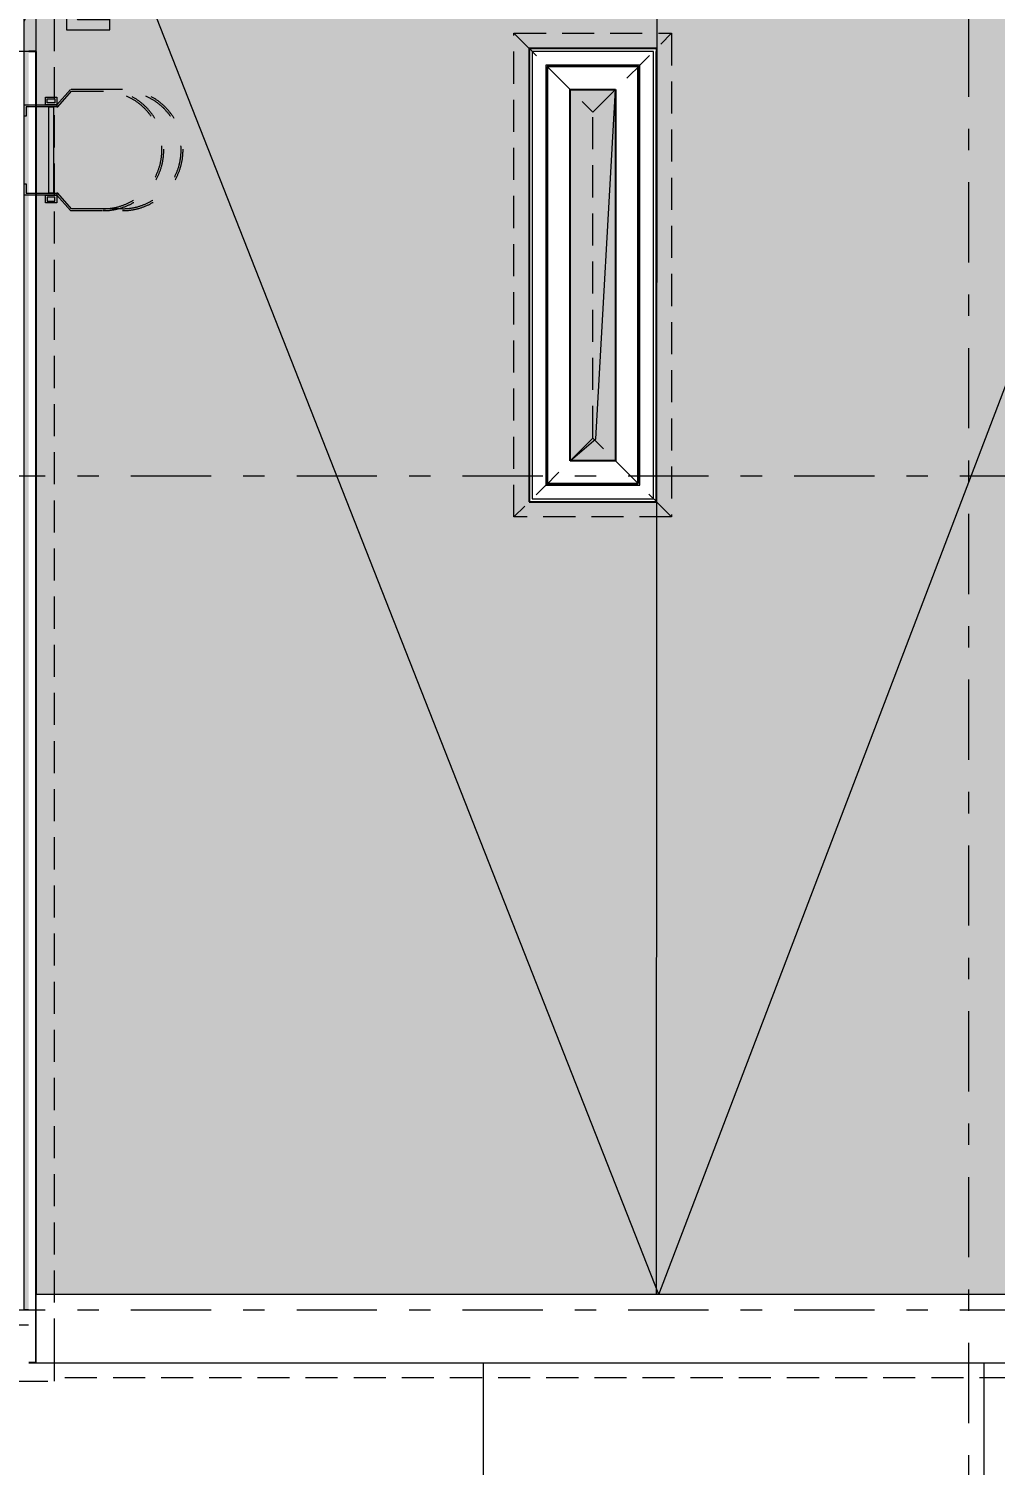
# Model space of a CAD drawing. Header units: millimetres. Extents: x 18162 to 3540582, y 72188 to 247925.
# Drawn here: x 991356 to 997731, y 79343 to 88819 of the extents above; entities that cross this region are included whole.
import ezdxf
from ezdxf.enums import TextEntityAlignment as Align

# ---------------------------------------------------------------- set-up
doc = ezdxf.new("R2010")
doc.units = ezdxf.units.MM
doc.header["$MEASUREMENT"] = 0
doc.set_wipeout_variables(frame=1)
for name, pattern in [('Dashed', [423.333333, 211.666667, -211.666667]), ('Double Dashed', [1093.611073, 529.166651, -211.666656, 141.111112, -211.666656]), ('Hidden Line', [317.5, 211.666667, -105.833333]), ('Wipeout_Contour', [1000, 0, -1000])]:
    doc.linetypes.add(name, pattern=pattern)
for name, color, linetype in [('Archicad Window Markers', 7, 'Continuous'), ('Archicad Windows', 7, 'Continuous'), ('Drawing & Figure', 7, 'Continuous'), ('Interior - Equipment', 7, 'Continuous'), ('Shell - Roof', 7, 'Continuous'), ('Structural - Bearing', 7, 'Continuous'), ('Structural - Grid', 7, 'Continuous')]:
    doc.layers.add(name, color=color, linetype=linetype)
doc.styles.add('GENERATED_STYLE_3', font='', dxfattribs={"width": 0.8})
doc.styles.get('GENERATED_STYLE_3').set_extended_font_data('ISOCPEUR MON')

# ---------------------------------------------------------------- blocks, each defined once
blk = doc.blocks.new('Window Stamp 27')
at = {"layer": 'Archicad Window Markers', "color": 13, "linetype": 'Continuous', "lineweight": 13}
blk.add_line((-456.7, 200), (456.7, 200), dxfattribs=at)
at = {"layer": 'Archicad Window Markers', "color": 13, "linetype": 'Continuous', "lineweight": 13, "flags": 128}
blk.add_lwpolyline([(-456.7, 200), (456.7, 200), (456.7, 483.9), (-456.7, 483.9)], close=True, dxfattribs=at)
at = {"layer": 'Archicad Window Markers', "color": 13, "lineweight": 13, "style": 'GENERATED_STYLE_3'}
blk.add_attdef('AC_WIDO_ID', text='', height=220, dxfattribs=at).set_placement((-324.9, 156.1), align=Align.BOTTOM_LEFT)
blk = doc.blocks.new('Window 27[58]_3', base_point=(953182.2, 1723.2))
at = {"layer": 'Archicad Windows', "color": 7, "linetype": 'Continuous', "lineweight": 13}
for p, q in [((990955.7, 89893.9), (990930.7, 89893.9)), ((990930.7, 89893.9), (990930.7, 89843.9)), ((990930.7, 88693.9), (990930.7, 89843.9)), ((990930.7, 89843.9), (990955.7, 89843.9)), ((990955.7, 89843.9), (990955.7, 89893.9)), ((990955.7, 89868.9), (990955.7, 89893.9)), ((990955.7, 89868.9), (990955.7, 89893.9)), ((991155.7, 89868.9), (990955.7, 89868.9)), ((990955.7, 89868.9), (990955.7, 89843.9)), ((991155.7, 89868.9), (990955.7, 89868.9)), ((991155.7, 89868.9), (990955.7, 89868.9)), ((990955.7, 89843.9), (991155.7, 89843.9)), ((991155.7, 89843.9), (991155.7, 89868.9)), ((991155.7, 89843.9), (991155.7, 89868.9)), ((991205.7, 89868.9), (991155.7, 89868.9)), ((991205.7, 89868.9), (991155.7, 89868.9)), ((991155.7, 89818.9), (991155.7, 89843.9)), ((991205.7, 89843.9), (991155.7, 89843.9)), ((991205.7, 89868.9), (991205.7, 89843.9)), ((991305.7, 89868.9), (991205.7, 89868.9)), ((991205.7, 89843.9), (991205.7, 89793.9)), ((991355.7, 89868.9), (991305.7, 89868.9)), ((991405.7, 89868.9), (991355.7, 89868.9)), ((991405.7, 88668.9), (991405.7, 89868.9)), ((991130.7, 89768.9), (991130.7, 89818.9)), ((991130.7, 89818.9), (991180.7, 89818.9)), ((991130.7, 88768.9), (991130.7, 89768.9)), ((991180.7, 89768.9), (991130.7, 89768.9)), ((991130.7, 88768.9), (991130.7, 89768.9)), ((991180.7, 89818.9), (991155.7, 89818.9)), ((991155.7, 88768.9), (991155.7, 89768.9)), ((991180.7, 89793.9), (991180.7, 89818.9)), ((991180.7, 89818.9), (991180.7, 89768.9)), ((991205.7, 89793.9), (991180.7, 89793.9)), ((991180.7, 89768.9), (991180.7, 88768.9)), ((991205.7, 89793.9), (991205.7, 88743.9)), ((990930.7, 88693.9), (990930.7, 88643.9)), ((990955.7, 88693.9), (990930.7, 88693.9)), ((991155.7, 88693.9), (990955.7, 88693.9)), ((990955.7, 88693.9), (990955.7, 88668.9)), ((990955.7, 88643.9), (990955.7, 88693.9)), ((991130.7, 88718.9), (991130.7, 88768.9)), ((991130.7, 88768.9), (991180.7, 88768.9)), ((991180.7, 88718.9), (991130.7, 88718.9)), ((991155.7, 88693.9), (991155.7, 88718.9)), ((991155.7, 88718.9), (991180.7, 88718.9)), ((991155.7, 88668.9), (991155.7, 88693.9)), ((991155.7, 88668.9), (991155.7, 88693.9)), ((991205.7, 88693.9), (991155.7, 88693.9)), ((991180.7, 88768.9), (991180.7, 88718.9)), ((991180.7, 88718.9), (991180.7, 88743.9)), ((991180.7, 88743.9), (991205.7, 88743.9)), ((991205.7, 88743.9), (991205.7, 88693.9)), ((991205.7, 88693.9), (991205.7, 88668.9)), ((990930.7, 88643.9), (990955.7, 88643.9)), ((990955.7, 88668.9), (991155.7, 88668.9)), ((991155.7, 88668.9), (990955.7, 88668.9)), ((991155.7, 88668.9), (990955.7, 88668.9)), ((990955.7, 88668.9), (990955.7, 88643.9)), ((990955.7, 88668.9), (990955.7, 88643.9)), ((991205.7, 88668.9), (991155.7, 88668.9)), ((991205.7, 88668.9), (991155.7, 88668.9)), ((991305.7, 88668.9), (991205.7, 88668.9)), ((991355.7, 88668.9), (991305.7, 88668.9)), ((991405.7, 88668.9), (991355.7, 88668.9))]:
    blk.add_line(p, q, dxfattribs=at)
at = {"layer": 'Archicad Windows', "color": 7, "linetype": 'Dashed', "lineweight": 13}
blk.add_line((990955.7, 88668.9), (990955.7, 89868.9), dxfattribs=at)
at = {"layer": 'Archicad Window Markers', "color": 13, "lineweight": 13}
ref = blk.add_blockref('Window Stamp 27', (991405.7, 89268.9), dxfattribs=dict(at, zscale=1000, rotation=270))
ref.add_attrib('AC_WIDO_ID', 'Ц-12-1', dxfattribs={"layer": 'Structural - Bearing', "color": 13, "lineweight": 13, "height": 220, "rotation": 270, "style": 'GENERATED_STYLE_3', "width": 0.8}).set_placement((991605.7, 89549.9), align=Align.BOTTOM_LEFT)
blk = doc.blocks.new('Caged Ladder 27[337]_3', base_point=(991325.7, 88018.9))
at = {"layer": 'Interior - Equipment', "color": 7, "linetype": 'Dashed', "lineweight": 5}
for p, q in [((991630.5, 88418.9), (991541.6, 88317.3)), ((991630.5, 88418.9), (991541.6, 88317.3)), ((991973.4, 88418.9), (991630.5, 88418.9)), ((991846.4, 88418.9), (991630.5, 88418.9)), ((991541.6, 88317.3), (991541.6, 88304.6)), ((991541.6, 88317.3), (991541.6, 88304.6)), ((991547.9, 88304.6), (991636.8, 88406.2)), ((991547.9, 88304.6), (991636.8, 88406.2)), ((991636.8, 88406.2), (991973.4, 88406.2)), ((991636.8, 88406.2), (991846.4, 88406.2)), ((991541.6, 88304.6), (991547.9, 88304.6)), ((991541.6, 88304.6), (991547.9, 88304.6)), ((991547.9, 87733.2), (991541.6, 87733.2)), ((991541.6, 87733.2), (991541.6, 87720.5)), ((991547.9, 87733.2), (991541.6, 87733.2)), ((991541.6, 87733.2), (991541.6, 87720.5)), ((991541.6, 87720.5), (991630.5, 87618.9)), ((991541.6, 87720.5), (991630.5, 87618.9)), ((991636.8, 87631.6), (991547.9, 87733.2)), ((991636.8, 87631.6), (991547.9, 87733.2)), ((991630.5, 87618.9), (991973.4, 87618.9)), ((991630.5, 87618.9), (991846.4, 87618.9)), ((991973.4, 87631.6), (991636.8, 87631.6)), ((991846.4, 87631.6), (991636.8, 87631.6))]:
    blk.add_line(p, q, dxfattribs=at)
at = {"layer": 'Interior - Equipment', "color": 7, "linetype": 'Continuous', "lineweight": 5}
for p, q in [((991478.1, 88330), (991478.1, 88355.4)), ((991478.1, 88355.4), (991528.9, 88355.4)), ((991528.9, 88330), (991478.1, 88330)), ((991528.9, 88355.4), (991528.9, 88330)), ((991478.1, 87707.8), (991478.1, 87682.4)), ((991528.9, 87707.8), (991478.1, 87707.8)), ((991478.1, 87682.4), (991528.9, 87682.4)), ((991528.9, 87682.4), (991528.9, 87707.8))]:
    blk.add_line(p, q, dxfattribs=at)
at = {"layer": 'Interior - Equipment', "color": 7, "linetype": 'Continuous', "lineweight": 5, "flags": 128}
for points in [[(991541.6, 88304.6), (991338.4, 88304.6), (991338.4, 88241.1), (991325.7, 88241.1), (991325.7, 88317.3), (991541.6, 88317.3)], [(991465.4, 88317.3), (991465.4, 88368.1), (991541.6, 88368.1), (991541.6, 88317.3)], [(991488.5, 88304.6), (991518.5, 88304.6), (991518.5, 87733.2), (991488.5, 87733.2)], [(991338.4, 87796.7), (991338.4, 87733.2), (991541.6, 87733.2), (991541.6, 87720.5), (991325.7, 87720.5), (991325.7, 87796.7)], [(991465.4, 87720.5), (991541.6, 87720.5), (991541.6, 87669.7), (991465.4, 87669.7)]]:
    blk.add_lwpolyline(points, close=True, dxfattribs=at)
at = {"layer": 'Interior - Equipment', "color": 7, "linetype": 'Dashed', "lineweight": 5}
for centre, radius in [((991846.4, 88018.9), 400), ((991973.4, 88018.9), 400), ((991846.4, 88018.9), 387.3), ((991973.4, 88018.9), 387.3)]:
    blk.add_arc(centre, radius, 270, 90, dxfattribs=at)
blk = doc.blocks.new('Standard grid marker[339]_3', base_point=(971344.5, 80368.9))
at = {"layer": 'Structural - Grid', "color": 13, "linetype": 'Double Dashed', "lineweight": 13}
blk.add_line((972344.5, 80368.9), (1006906.6, 80368.9), dxfattribs=at)
at = {"layer": 'Structural - Grid', "color": 13, "lineweight": 13, "style": 'GENERATED_STYLE_3'}
blk.add_attdef('AC_MarkerText_1', text='', height=250, rotation=180, dxfattribs=at).set_placement((1008206.6, 80243.9), align=Align.TOP_CENTER)
blk = doc.blocks.new('Standard grid marker[340]_3', base_point=(971344.5, 85868.9))
at = {"layer": 'Structural - Grid', "color": 13, "linetype": 'Double Dashed', "lineweight": 13}
blk.add_line((972344.5, 85868.9), (1006906.6, 85868.9), dxfattribs=at)
at = {"layer": 'Structural - Grid', "color": 13, "lineweight": 13, "style": 'GENERATED_STYLE_3'}
blk.add_attdef('AC_MarkerText_1', text='', height=250, rotation=180, dxfattribs=at).set_placement((1008206.6, 85743.9), align=Align.TOP_CENTER)
blk = doc.blocks.new('Standard grid marker[343]_3', base_point=(997555.7, 74247.3))
at = {"layer": 'Structural - Grid', "color": 13, "linetype": 'Double Dashed', "lineweight": 13}
blk.add_line((997555.7, 75247.3), (997555.7, 101908.7), dxfattribs=at)
at = {"layer": 'Structural - Grid', "color": 13, "lineweight": 13, "style": 'GENERATED_STYLE_3'}
blk.add_attdef('AC_MarkerText_1', text='', height=250, rotation=180, dxfattribs=at).set_placement((997555.7, 103083.7), align=Align.TOP_CENTER)

msp = doc.modelspace()

# ---------------------------------------------------------------- hatches: boundary and pattern name
at = {"layer": 'Drawing & Figure', "linetype": 'Continuous', "lineweight": 0}
msp.add_hatch(color=49, dxfattribs=at).paths.add_polyline_path([(1004055.7, 80368.9), (991325.7, 80368.9), (991325.7, 98368.9), (1004055.7, 98368.9)])
at = {"layer": 'Structural - Grid', "linetype": 'Continuous', "lineweight": 13}
msp.add_hatch(color=7, dxfattribs=at).paths.add_polyline_path([(995096.3, 86114.5), (995226, 88418.9), (995226, 85968.9), (994926, 85968.9)])

# ---------------------------------------------------------------- linework, layer by layer
at = {"layer": 'Drawing & Figure', "color": 7, "linetype": 'Continuous', "lineweight": 13, "flags": 128}
msp.add_lwpolyline([(1004055.7, 80368.9), (991325.7, 80368.9), (991325.7, 98368.9), (1004055.7, 98368.9)], close=True, dxfattribs=at)
at = {"layer": 'Shell - Roof', "color": 7, "linetype": 'Hidden Line', "lineweight": 13, "flags": 128}
for points in [[(994556, 88788.9), (995596, 88788.9)], [(994556, 85598.9), (994556, 88788.9)], [(995596, 88788.9), (995596, 85598.9)], [(995076, 86118.9), (995076, 88268.9)], [(995596, 85598.9), (994556, 85598.9)]]:
    msp.add_lwpolyline(points, dxfattribs=at)
at = {"layer": 'Structural - Bearing', "color": 7, "linetype": 'Continuous', "lineweight": 13, "flags": 128}
for points in [[(991155.7, 80268.9), (1004155.7, 80268.9), (1004155.7, 98468.9), (991155.7, 98468.9)], [(994926, 88418.9), (994926, 85968.9), (995233.1, 85968.9), (995233.1, 88418.9)], [(997655.7, 78668.9), (994355.7, 78668.9), (994355.7, 80268.9), (997655.7, 80268.9)]]:
    msp.add_lwpolyline(points, close=True, dxfattribs=at)
at = {"layer": 'Structural - Bearing', "color": 7, "linetype": 'Hidden Line', "lineweight": 13, "flags": 128}
msp.add_lwpolyline([(984285.7, 79898.9), (991525.7, 79898.9)], dxfattribs=at)
at = {"layer": 'Structural - Grid', "color": 7, "linetype": 'Continuous', "lineweight": 13, "flags": 128}
msp.add_lwpolyline([(995096.3, 86114.5), (995226, 88418.9), (995226, 85968.9), (994926, 85968.9)], close=True, dxfattribs=at)

# ---------------------------------------------------------------- wipeouts: each hides what was drawn before it
at = {"color": 254, "linetype": 'Wipeout_Contour', "lineweight": 0, "ltscale": 2983793.885449589}
msp.add_wipeout([(991355.7, 80018.9), (991405.7, 80018.9), (991355.7, 80068.9)], dxfattribs=at).dxf.layer = 'Structural - Bearing'

# ---------------------------------------------------------------- next in the draw order: wipeouts: each hides what was drawn before it
at = {"color": 254, "linetype": 'Wipeout_Contour', "lineweight": 0, "ltscale": 2995823.224249708}
msp.add_wipeout([(994676, 88668.9), (994656, 88688.9), (994656, 88668.9)], dxfattribs=at).dxf.layer = 'Structural - Bearing'
at = {"color": 254, "linetype": 'Wipeout_Contour', "lineweight": 0, "ltscale": 2998292.439313139}
msp.add_wipeout([(995476, 88668.9), (995496, 88668.9), (995496, 88688.9)], dxfattribs=at).dxf.layer = 'Structural - Bearing'
at = {"color": 254, "linetype": 'Wipeout_Contour', "lineweight": 0, "ltscale": 2995064.103658739}
msp.add_wipeout([(994656, 85698.9), (994676, 85698.9), (994676, 85718.9)], dxfattribs=at).dxf.layer = 'Structural - Bearing'
at = {"color": 254, "linetype": 'Wipeout_Contour', "lineweight": 0, "ltscale": 2997516.831210291}
msp.add_wipeout([(995476, 85718.9), (995496, 85698.9), (995496, 85718.9)], dxfattribs=at).dxf.layer = 'Structural - Bearing'
at = {"color": 254, "linetype": 'Wipeout_Contour', "lineweight": 0, "ltscale": 2983846.830886406}
msp.add_wipeout([(991405.7, 80068.9), (991355.7, 80068.9), (991405.7, 80018.9)], dxfattribs=at).dxf.layer = 'Structural - Bearing'

# ---------------------------------------------------------------- next in the draw order: linework, layer by layer
at = {"layer": 'Structural - Bearing', "color": 7, "linetype": 'Continuous', "lineweight": 25, "flags": 128}
msp.add_lwpolyline([(991405.7, 80018.9), (991355.7, 80018.9)], dxfattribs=at)

# ---------------------------------------------------------------- next in the draw order: wipeouts: each hides what was drawn before it
at = {"color": 254, "linetype": 'Wipeout_Contour', "lineweight": 0, "ltscale": 3979893.667111721}
msp.add_wipeout([(991355.7, 80068.9), (991405.7, 80068.9), (991405.7, 88668.9), (991355.7, 88668.9)], dxfattribs=at).dxf.layer = 'Structural - Bearing'
at = {"color": 254, "linetype": 'Wipeout_Contour', "lineweight": 0, "ltscale": 2995934.961072061}
msp.add_wipeout([(994766, 88578.9), (994676, 88668.9), (994676, 88578.9)], dxfattribs=at).dxf.layer = 'Structural - Bearing'
at = {"color": 254, "linetype": 'Wipeout_Contour', "lineweight": 0, "ltscale": 2998145.215032621}
msp.add_wipeout([(995386, 88578.9), (995476, 88578.9), (995476, 88668.9)], dxfattribs=at).dxf.layer = 'Structural - Bearing'
at = {"color": 254, "linetype": 'Wipeout_Contour', "lineweight": 0, "ltscale": 2995274.529821366}
msp.add_wipeout([(994766, 85808.9), (994676, 85718.9), (994766, 85718.9)], dxfattribs=at).dxf.layer = 'Structural - Bearing'
at = {"color": 254, "linetype": 'Wipeout_Contour', "lineweight": 0, "ltscale": 2997404.477236682}
msp.add_wipeout([(995476, 85808.9), (995386, 85808.9), (995476, 85718.9)], dxfattribs=at).dxf.layer = 'Structural - Bearing'

# ---------------------------------------------------------------- next in the draw order: linework, layer by layer
at = {"layer": 'Structural - Bearing', "color": 7, "linetype": 'Continuous', "lineweight": 25}
msp.add_line((991405.7, 88668.9), (991355.7, 88668.9), dxfattribs=at)
at = {"layer": 'Structural - Bearing', "color": 7, "linetype": 'Continuous', "lineweight": 25, "flags": 128}
msp.add_lwpolyline([(991405.7, 80018.9), (991405.7, 88668.9)], dxfattribs=at)

# ---------------------------------------------------------------- next in the draw order: block references
at = {"layer": 'Archicad Windows', "color": 7, "linetype": 'Continuous', "lineweight": 13}
msp.add_blockref('Window 27[58]_3', (953182.2, 1723.2), dxfattribs=at)
at = {"layer": 'Interior - Equipment', "color": 7, "linetype": 'Continuous', "lineweight": 5}
msp.add_blockref('Caged Ladder 27[337]_3', (991325.7, 88018.9), dxfattribs=at)

# ---------------------------------------------------------------- next in the draw order: wipeouts: each hides what was drawn before it
at = {"color": 254, "linetype": 'Wipeout_Contour', "lineweight": 0, "ltscale": 2998275.377576283}
msp.add_wipeout([(995476, 88668.9), (995496, 88688.9), (995476, 88688.9)], dxfattribs=at).dxf.layer = 'Structural - Bearing'
at = {"color": 254, "linetype": 'Wipeout_Contour', "lineweight": 0, "ltscale": 2996114.451286592}
msp.add_wipeout([(994776, 88568.9), (994766, 88578.9), (994766, 88568.9)], dxfattribs=at).dxf.layer = 'Structural - Bearing'
at = {"color": 254, "linetype": 'Wipeout_Contour', "lineweight": 0, "ltscale": 2997946.209368448}
msp.add_wipeout([(995376, 88568.9), (995386, 88568.9), (995386, 88578.9)], dxfattribs=at).dxf.layer = 'Structural - Bearing'
at = {"color": 254, "linetype": 'Wipeout_Contour', "lineweight": 0, "ltscale": 2995400.444336157}
msp.add_wipeout([(994776, 85818.9), (994766, 85808.9), (994776, 85808.9)], dxfattribs=at).dxf.layer = 'Structural - Bearing'
at = {"color": 254, "linetype": 'Wipeout_Contour', "lineweight": 0, "ltscale": 2997224.622403182}
msp.add_wipeout([(995386, 85818.9), (995376, 85818.9), (995386, 85808.9)], dxfattribs=at).dxf.layer = 'Structural - Bearing'

# ---------------------------------------------------------------- next in the draw order: wipeouts: each hides what was drawn before it
at = {"color": 254, "linetype": 'Wipeout_Contour', "lineweight": 0, "ltscale": 3996078.351531034}
msp.add_wipeout([(994676, 88668.9), (995476, 88668.9), (995476, 88688.9), (994676, 88688.9)], dxfattribs=at).dxf.layer = 'Structural - Bearing'
at = {"color": 254, "linetype": 'Wipeout_Contour', "lineweight": 0, "ltscale": 2996256.314047403}
msp.add_wipeout([(994926, 88418.9), (994776, 88568.9), (994776, 88418.9)], dxfattribs=at).dxf.layer = 'Structural - Bearing'
at = {"color": 254, "linetype": 'Wipeout_Contour', "lineweight": 0, "ltscale": 2997749.42342363}
msp.add_wipeout([(995226, 88418.9), (995376, 88418.9), (995376, 88568.9)], dxfattribs=at).dxf.layer = 'Structural - Bearing'
at = {"color": 254, "linetype": 'Wipeout_Contour', "lineweight": 0, "ltscale": 2995723.917958467}
msp.add_wipeout([(994926, 85968.9), (994776, 85818.9), (994926, 85818.9)], dxfattribs=at).dxf.layer = 'Structural - Bearing'
at = {"color": 254, "linetype": 'Wipeout_Contour', "lineweight": 0, "ltscale": 2997081.90370785}
msp.add_wipeout([(995376, 85968.9), (995226, 85968.9), (995376, 85818.9)], dxfattribs=at).dxf.layer = 'Structural - Bearing'
at = {"color": 254, "linetype": 'Wipeout_Contour', "lineweight": 0, "ltscale": 4004343.89151396}
msp.add_wipeout([(1004355.7, 80068.9), (991405.7, 80068.9), (991405.7, 80018.9), (1004355.7, 80018.9)], dxfattribs=at).dxf.layer = 'Structural - Bearing'

# ---------------------------------------------------------------- next in the draw order: linework, layer by layer
at = {"layer": 'Structural - Bearing', "color": 7, "linetype": 'Continuous', "lineweight": 13, "flags": 128}
msp.add_lwpolyline([(991405.7, 80018.9), (1004355.7, 80018.9)], dxfattribs=at)

# ---------------------------------------------------------------- next in the draw order: wipeouts: each hides what was drawn before it
at = {"color": 254, "linetype": 'Wipeout_Contour', "lineweight": 0, "ltscale": 2995844.014032378}
msp.add_wipeout([(994676, 88688.9), (994656, 88688.9), (994676, 88668.9)], dxfattribs=at).dxf.layer = 'Structural - Bearing'
at = {"color": 254, "linetype": 'Wipeout_Contour', "lineweight": 0, "ltscale": 2998064.635547676}
msp.add_wipeout([(995386, 88578.9), (995476, 88668.9), (995386, 88668.9)], dxfattribs=at).dxf.layer = 'Structural - Bearing'
at = {"color": 254, "linetype": 'Wipeout_Contour', "lineweight": 0, "ltscale": 4004260.205058797}
msp.add_wipeout([(1004305.7, 80118.9), (991405.7, 80118.9), (991405.7, 80068.9), (1004305.7, 80068.9)], dxfattribs=at).dxf.layer = 'Structural - Bearing'

# ---------------------------------------------------------------- next in the draw order: linework, layer by layer
at = {"layer": 'Structural - Bearing', "color": 7, "linetype": 'Continuous', "lineweight": 13}
msp.add_line((995476, 88578.9), (995476, 88668.9), dxfattribs=at)
at = {"layer": 'Structural - Bearing', "color": 7, "linetype": 'Continuous', "lineweight": 25, "flags": 128}
msp.add_lwpolyline([(995496, 88688.9), (995496, 88668.9)], dxfattribs=at)
at = {"layer": 'Structural - Bearing', "color": 7, "linetype": 'Continuous', "lineweight": 13, "flags": 128}
msp.add_lwpolyline([(991405.7, 80018.9), (991405.7, 80068.9)], dxfattribs=at)

# ---------------------------------------------------------------- next in the draw order: wipeouts: each hides what was drawn before it
at = {"color": 254, "linetype": 'Wipeout_Contour', "lineweight": 0, "ltscale": 3996058.831862576}
msp.add_wipeout([(994766, 88578.9), (995386, 88578.9), (995386, 88668.9), (994766, 88668.9)], dxfattribs=at).dxf.layer = 'Structural - Bearing'
at = {"color": 254, "linetype": 'Wipeout_Contour', "lineweight": 0, "ltscale": 4003993.19160254}
msp.add_wipeout([(1004155.7, 80268.9), (991405.7, 80268.9), (991405.7, 80118.9), (1004155.7, 80118.9)], dxfattribs=at).dxf.layer = 'Structural - Bearing'

# ---------------------------------------------------------------- next in the draw order: linework, layer by layer
at = {"layer": 'Structural - Bearing', "color": 7, "linetype": 'Continuous', "lineweight": 13}
msp.add_line((995476, 88668.9), (995386, 88668.9), dxfattribs=at)
at = {"layer": 'Structural - Bearing', "color": 7, "linetype": 'Continuous', "lineweight": 13, "flags": 128}
msp.add_lwpolyline([(991405.7, 80068.9), (991405.7, 80118.9)], dxfattribs=at)
at = {"layer": 'Structural - Bearing', "color": 7, "linetype": 'Hidden Line', "lineweight": 13, "flags": 128}
msp.add_lwpolyline([(991525.7, 79898.9), (991525.7, 80098.9)], dxfattribs=at)

# ---------------------------------------------------------------- next in the draw order: wipeouts: each hides what was drawn before it
at = {"color": 254, "linetype": 'Wipeout_Contour', "lineweight": 0, "ltscale": 2996031.685515301}
msp.add_wipeout([(994766, 88668.9), (994676, 88668.9), (994766, 88578.9)], dxfattribs=at).dxf.layer = 'Structural - Bearing'
at = {"color": 254, "linetype": 'Wipeout_Contour', "lineweight": 0, "ltscale": 2997938.219772071}
msp.add_wipeout([(995376, 88568.9), (995386, 88578.9), (995376, 88578.9)], dxfattribs=at).dxf.layer = 'Structural - Bearing'
at = {"color": 254, "linetype": 'Wipeout_Contour', "lineweight": 0, "ltscale": 4003650.618389815}
msp.add_wipeout([(1003955.7, 80468.9), (991405.7, 80468.9), (991405.7, 80268.9), (1003955.7, 80268.9)], dxfattribs=at).dxf.layer = 'Structural - Bearing'

# ---------------------------------------------------------------- next in the draw order: linework, layer by layer
at = {"layer": 'Structural - Bearing', "color": 7, "linetype": 'Continuous', "lineweight": 13}
for p, q in [((994676, 88668.9), (994676, 88578.9)), ((994766, 88668.9), (994676, 88668.9)), ((995386, 88668.9), (994766, 88668.9))]:
    msp.add_line(p, q, dxfattribs=at)
at = {"layer": 'Structural - Bearing', "color": 7, "linetype": 'Hidden Line', "lineweight": 13, "flags": 128}
msp.add_lwpolyline([(991525.7, 80098.9), (991525.7, 98638.9)], dxfattribs=at)
at = {"layer": 'Structural - Bearing', "color": 7, "linetype": 'Continuous', "lineweight": 25, "flags": 128}
for points in [[(994656, 88688.9), (994656, 88668.9)], [(995496, 88688.9), (994656, 88688.9)]]:
    msp.add_lwpolyline(points, dxfattribs=at)
at = {"layer": 'Structural - Bearing', "color": 7, "linetype": 'Continuous', "lineweight": 13, "flags": 128}
for points in [[(1003955.7, 80468.9), (991405.7, 80468.9)], [(991405.7, 80268.9), (991405.7, 80468.9)], [(991405.7, 80118.9), (991405.7, 80268.9)]]:
    msp.add_lwpolyline(points, dxfattribs=at)

# ---------------------------------------------------------------- next in the draw order: block references
at = {"layer": 'Structural - Grid', "color": 13, "linetype": 'Continuous', "lineweight": 13}
for name, p in [('Standard grid marker[343]_3', (997555.7, 74247.3)), ('Standard grid marker[339]_3', (971344.5, 80368.9))]:
    msp.add_blockref(name, p, dxfattribs=at)

# ---------------------------------------------------------------- next in the draw order: wipeouts: each hides what was drawn before it
at = {"color": 254, "linetype": 'Wipeout_Contour', "lineweight": 0, "ltscale": 3996041.090510313}
msp.add_wipeout([(994776, 88568.9), (995376, 88568.9), (995376, 88578.9), (994776, 88578.9)], dxfattribs=at).dxf.layer = 'Structural - Bearing'

# ---------------------------------------------------------------- next in the draw order: wipeouts: each hides what was drawn before it
at = {"color": 254, "linetype": 'Wipeout_Contour', "lineweight": 0, "ltscale": 3993926.046914821}
msp.add_wipeout([(994676, 85718.9), (994676, 88668.9), (994656, 88668.9), (994656, 85718.9)], dxfattribs=at).dxf.layer = 'Structural - Bearing'
at = {"color": 254, "linetype": 'Wipeout_Contour', "lineweight": 0, "ltscale": 2996124.391395813}
msp.add_wipeout([(994776, 88578.9), (994766, 88578.9), (994776, 88568.9)], dxfattribs=at).dxf.layer = 'Structural - Bearing'
at = {"color": 254, "linetype": 'Wipeout_Contour', "lineweight": 0, "ltscale": 2997614.381807967}
msp.add_wipeout([(995226, 88418.9), (995376, 88568.9), (995226, 88568.9)], dxfattribs=at).dxf.layer = 'Structural - Bearing'

# ---------------------------------------------------------------- next in the draw order: linework, layer by layer
at = {"layer": 'Structural - Bearing', "color": 7, "linetype": 'Continuous', "lineweight": 13}
for p, q in [((995386, 88578.9), (995376, 88578.9)), ((995386, 88568.9), (995386, 88578.9))]:
    msp.add_line(p, q, dxfattribs=at)
at = {"layer": 'Structural - Bearing', "color": 7, "linetype": 'Continuous', "lineweight": 25}
msp.add_line((995376, 88418.9), (995376, 88568.9), dxfattribs=at)

# ---------------------------------------------------------------- next in the draw order: wipeouts: each hides what was drawn before it
at = {"color": 254, "linetype": 'Wipeout_Contour', "lineweight": 0, "ltscale": 3996012.741575047}
msp.add_wipeout([(994926, 88418.9), (995226, 88418.9), (995226, 88568.9), (994926, 88568.9)], dxfattribs=at).dxf.layer = 'Structural - Bearing'
at = {"color": 254, "linetype": 'Wipeout_Contour', "lineweight": 0, "ltscale": 2995046.976663806}
msp.add_wipeout([(994656, 85718.9), (994656, 85698.9), (994676, 85718.9)], dxfattribs=at).dxf.layer = 'Structural - Bearing'

# ---------------------------------------------------------------- next in the draw order: linework, layer by layer
at = {"layer": 'Structural - Bearing', "color": 7, "linetype": 'Continuous', "lineweight": 25}
msp.add_line((995376, 88568.9), (995226, 88568.9), dxfattribs=at)

# ---------------------------------------------------------------- next in the draw order: wipeouts: each hides what was drawn before it
at = {"color": 254, "linetype": 'Wipeout_Contour', "lineweight": 0, "ltscale": 2996418.106956044}
msp.add_wipeout([(994926, 88568.9), (994776, 88568.9), (994926, 88418.9)], dxfattribs=at).dxf.layer = 'Structural - Bearing'

# ---------------------------------------------------------------- next in the draw order: linework, layer by layer
at = {"layer": 'Structural - Bearing', "color": 7, "linetype": 'Continuous', "lineweight": 13}
for p, q in [((994766, 88578.9), (994766, 88568.9)), ((994776, 88578.9), (994766, 88578.9)), ((995376, 88578.9), (994776, 88578.9))]:
    msp.add_line(p, q, dxfattribs=at)
at = {"layer": 'Structural - Bearing', "color": 7, "linetype": 'Continuous', "lineweight": 25}
for p, q in [((994776, 88568.9), (994776, 88418.9)), ((994926, 88568.9), (994776, 88568.9)), ((995226, 88568.9), (994926, 88568.9))]:
    msp.add_line(p, q, dxfattribs=at)
at = {"layer": 'Structural - Bearing', "color": 7, "linetype": 'Continuous', "lineweight": 25, "flags": 128}
msp.add_lwpolyline([(994926, 88418.9), (995226, 88418.9)], dxfattribs=at)

# ---------------------------------------------------------------- next in the draw order: wipeouts: each hides what was drawn before it
at = {"color": 254, "linetype": 'Wipeout_Contour', "lineweight": 0, "ltscale": 3994144.694685057}
msp.add_wipeout([(994766, 85808.9), (994766, 88578.9), (994676, 88578.9), (994676, 85808.9)], dxfattribs=at).dxf.layer = 'Structural - Bearing'

# ---------------------------------------------------------------- next in the draw order: linework, layer by layer
at = {"layer": 'Structural - Bearing', "color": 7, "linetype": 'Continuous', "lineweight": 13}
msp.add_line((994676, 88668.9), (994676, 88578.9), dxfattribs=at)

# ---------------------------------------------------------------- next in the draw order: wipeouts: each hides what was drawn before it
at = {"color": 254, "linetype": 'Wipeout_Contour', "lineweight": 0, "ltscale": 2995193.675720358}
msp.add_wipeout([(994676, 85808.9), (994676, 85718.9), (994766, 85808.9)], dxfattribs=at).dxf.layer = 'Structural - Bearing'

# ---------------------------------------------------------------- next in the draw order: linework, layer by layer
at = {"layer": 'Structural - Bearing', "color": 7, "linetype": 'Continuous', "lineweight": 13}
for p, q in [((994676, 88578.9), (994676, 85808.9)), ((994676, 85808.9), (994676, 85718.9)), ((994676, 85718.9), (994766, 85718.9))]:
    msp.add_line(p, q, dxfattribs=at)
at = {"layer": 'Structural - Bearing', "color": 7, "linetype": 'Continuous', "lineweight": 25, "flags": 128}
for points in [[(994656, 88668.9), (994656, 85698.9)], [(994656, 85698.9), (994676, 85698.9)]]:
    msp.add_lwpolyline(points, dxfattribs=at)

# ---------------------------------------------------------------- next in the draw order: wipeouts: each hides what was drawn before it
at = {"color": 254, "linetype": 'Wipeout_Contour', "lineweight": 0, "ltscale": 3994343.875688895}
msp.add_wipeout([(994776, 85818.9), (994776, 88568.9), (994766, 88568.9), (994766, 85818.9)], dxfattribs=at).dxf.layer = 'Structural - Bearing'

# ---------------------------------------------------------------- next in the draw order: linework, layer by layer
at = {"layer": 'Structural - Bearing', "color": 7, "linetype": 'Continuous', "lineweight": 13}
msp.add_line((994766, 88578.9), (994766, 88568.9), dxfattribs=at)

# ---------------------------------------------------------------- next in the draw order: wipeouts: each hides what was drawn before it
at = {"color": 254, "linetype": 'Wipeout_Contour', "lineweight": 0, "ltscale": 3994661.878275013}
msp.add_wipeout([(994926, 85968.9), (994926, 88418.9), (994776, 88418.9), (994776, 85968.9)], dxfattribs=at).dxf.layer = 'Structural - Bearing'
at = {"color": 254, "linetype": 'Wipeout_Contour', "lineweight": 0, "ltscale": 2995392.423041218}
msp.add_wipeout([(994766, 85818.9), (994766, 85808.9), (994776, 85818.9)], dxfattribs=at).dxf.layer = 'Structural - Bearing'
at = {"color": 254, "linetype": 'Wipeout_Contour', "lineweight": 0, "ltscale": 3995041.336948519}
msp.add_wipeout([(995476, 85718.9), (994676, 85718.9), (994676, 85698.9), (995476, 85698.9)], dxfattribs=at).dxf.layer = 'Structural - Bearing'

# ---------------------------------------------------------------- next in the draw order: linework, layer by layer
at = {"layer": 'Shell - Roof', "color": 7, "linetype": 'Hidden Line', "lineweight": 13, "flags": 128}
msp.add_lwpolyline([(994556, 88788.9), (995076, 88268.9)], dxfattribs=at)
at = {"layer": 'Structural - Bearing', "color": 7, "linetype": 'Continuous', "lineweight": 25}
msp.add_line((994776, 88568.9), (994776, 88418.9), dxfattribs=at)

# ---------------------------------------------------------------- next in the draw order: wipeouts: each hides what was drawn before it
at = {"color": 254, "linetype": 'Wipeout_Contour', "lineweight": 0, "ltscale": 2995588.459003287}
msp.add_wipeout([(994776, 85968.9), (994776, 85818.9), (994926, 85968.9)], dxfattribs=at).dxf.layer = 'Structural - Bearing'
at = {"color": 254, "linetype": 'Wipeout_Contour', "lineweight": 0, "ltscale": 2997496.099858892}
msp.add_wipeout([(995476, 85718.9), (995476, 85698.9), (995496, 85698.9)], dxfattribs=at).dxf.layer = 'Structural - Bearing'

# ---------------------------------------------------------------- next in the draw order: linework, layer by layer
at = {"layer": 'Structural - Bearing', "color": 7, "linetype": 'Continuous', "lineweight": 13}
for p, q in [((994766, 88568.9), (994766, 85818.9)), ((994766, 85818.9), (994766, 85808.9)), ((994766, 85808.9), (994776, 85808.9))]:
    msp.add_line(p, q, dxfattribs=at)
at = {"layer": 'Structural - Bearing', "color": 7, "linetype": 'Continuous', "lineweight": 25}
for p, q in [((994776, 88418.9), (994776, 85968.9)), ((994776, 85968.9), (994776, 85818.9)), ((994776, 85818.9), (994926, 85818.9))]:
    msp.add_line(p, q, dxfattribs=at)
at = {"layer": 'Structural - Bearing', "color": 7, "linetype": 'Continuous', "lineweight": 25, "flags": 128}
msp.add_lwpolyline([(994926, 85968.9), (994926, 88418.9)], dxfattribs=at)

# ---------------------------------------------------------------- next in the draw order: wipeouts: each hides what was drawn before it
at = {"color": 254, "linetype": 'Wipeout_Contour', "lineweight": 0, "ltscale": 3995060.225213941}
msp.add_wipeout([(995386, 85808.9), (994766, 85808.9), (994766, 85718.9), (995386, 85718.9)], dxfattribs=at).dxf.layer = 'Structural - Bearing'

# ---------------------------------------------------------------- next in the draw order: linework, layer by layer
at = {"layer": 'Structural - Bearing', "color": 7, "linetype": 'Continuous', "lineweight": 13}
msp.add_line((994676, 85718.9), (994766, 85718.9), dxfattribs=at)

# ---------------------------------------------------------------- next in the draw order: wipeouts: each hides what was drawn before it
at = {"color": 254, "linetype": 'Wipeout_Contour', "lineweight": 0, "ltscale": 2997307.994341038}
msp.add_wipeout([(995386, 85718.9), (995476, 85718.9), (995386, 85808.9)], dxfattribs=at).dxf.layer = 'Structural - Bearing'

# ---------------------------------------------------------------- next in the draw order: linework, layer by layer
at = {"layer": 'Structural - Bearing', "color": 7, "linetype": 'Continuous', "lineweight": 13}
for p, q in [((995476, 85718.9), (995476, 85808.9)), ((994766, 85718.9), (995386, 85718.9)), ((995386, 85718.9), (995476, 85718.9))]:
    msp.add_line(p, q, dxfattribs=at)
at = {"layer": 'Structural - Bearing', "color": 7, "linetype": 'Continuous', "lineweight": 25, "flags": 128}
for points in [[(994676, 85698.9), (995496, 85698.9)], [(995496, 85698.9), (995496, 85718.9)]]:
    msp.add_lwpolyline(points, dxfattribs=at)

# ---------------------------------------------------------------- next in the draw order: wipeouts: each hides what was drawn before it
at = {"color": 254, "linetype": 'Wipeout_Contour', "lineweight": 0, "ltscale": 3995077.40011256}
msp.add_wipeout([(995376, 85818.9), (994776, 85818.9), (994776, 85808.9), (995376, 85808.9)], dxfattribs=at).dxf.layer = 'Structural - Bearing'

# ---------------------------------------------------------------- next in the draw order: linework, layer by layer
at = {"layer": 'Structural - Bearing', "color": 7, "linetype": 'Continuous', "lineweight": 13}
msp.add_line((994766, 85808.9), (994776, 85808.9), dxfattribs=at)

# ---------------------------------------------------------------- next in the draw order: wipeouts: each hides what was drawn before it
at = {"color": 254, "linetype": 'Wipeout_Contour', "lineweight": 0, "ltscale": 3997193.52341446}
msp.add_wipeout([(995476, 88668.9), (995476, 85718.9), (995496, 85718.9), (995496, 88668.9)], dxfattribs=at).dxf.layer = 'Structural - Bearing'
at = {"color": 254, "linetype": 'Wipeout_Contour', "lineweight": 0, "ltscale": 3995104.917258112}
msp.add_wipeout([(995226, 85968.9), (994926, 85968.9), (994926, 85818.9), (995226, 85818.9)], dxfattribs=at).dxf.layer = 'Structural - Bearing'
at = {"color": 254, "linetype": 'Wipeout_Contour', "lineweight": 0, "ltscale": 2997214.710835932}
msp.add_wipeout([(995376, 85808.9), (995386, 85808.9), (995376, 85818.9)], dxfattribs=at).dxf.layer = 'Structural - Bearing'

# ---------------------------------------------------------------- next in the draw order: linework, layer by layer
at = {"layer": 'Shell - Roof', "color": 7, "linetype": 'Hidden Line', "lineweight": 13, "flags": 128}
msp.add_lwpolyline([(995076, 86118.9), (994556, 85598.9)], dxfattribs=at)
at = {"layer": 'Structural - Bearing', "color": 7, "linetype": 'Continuous', "lineweight": 25}
msp.add_line((994776, 85818.9), (994926, 85818.9), dxfattribs=at)

# ---------------------------------------------------------------- next in the draw order: wipeouts: each hides what was drawn before it
at = {"color": 254, "linetype": 'Wipeout_Contour', "lineweight": 0, "ltscale": 2996920.472519742}
msp.add_wipeout([(995226, 85818.9), (995376, 85818.9), (995226, 85968.9)], dxfattribs=at).dxf.layer = 'Structural - Bearing'

# ---------------------------------------------------------------- next in the draw order: linework, layer by layer
at = {"layer": 'Structural - Bearing', "color": 7, "linetype": 'Continuous', "lineweight": 25}
for p, q in [((995376, 85818.9), (995376, 85968.9)), ((994926, 85818.9), (995226, 85818.9)), ((995226, 85818.9), (995376, 85818.9))]:
    msp.add_line(p, q, dxfattribs=at)
at = {"layer": 'Structural - Bearing', "color": 7, "linetype": 'Continuous', "lineweight": 13}
for p, q in [((994776, 85808.9), (995376, 85808.9)), ((995376, 85808.9), (995386, 85808.9)), ((995386, 85808.9), (995386, 85818.9))]:
    msp.add_line(p, q, dxfattribs=at)
at = {"layer": 'Structural - Bearing', "color": 7, "linetype": 'Continuous', "lineweight": 25, "flags": 128}
msp.add_lwpolyline([(995226, 85968.9), (994926, 85968.9)], dxfattribs=at)

# ---------------------------------------------------------------- next in the draw order: wipeouts: each hides what was drawn before it
at = {"color": 254, "linetype": 'Wipeout_Contour', "lineweight": 0, "ltscale": 3996973.851522137}
msp.add_wipeout([(995386, 88578.9), (995386, 85808.9), (995476, 85808.9), (995476, 88578.9)], dxfattribs=at).dxf.layer = 'Structural - Bearing'

# ---------------------------------------------------------------- next in the draw order: linework, layer by layer
at = {"layer": 'Drawing & Figure', "color": 7, "linetype": 'Continuous', "lineweight": 5}
for points in [[(995502.1, 98268.9), (995493.4, 80468.9)], [(995511.8, 80468.9), (998905.7, 89368.9), (998935.7, 88848.9), (1003955.7, 80468.9)]]:
    msp.add_lwpolyline(points, dxfattribs=at)
at = {"layer": 'Structural - Bearing', "color": 7, "linetype": 'Continuous', "lineweight": 13}
for p, q in [((995476, 88578.9), (995476, 88668.9)), ((995476, 85808.9), (995476, 88578.9)), ((995476, 85718.9), (995476, 85808.9))]:
    msp.add_line(p, q, dxfattribs=at)
at = {"layer": 'Structural - Bearing', "color": 7, "linetype": 'Continuous', "lineweight": 25, "flags": 128}
msp.add_lwpolyline([(995496, 85718.9), (995496, 88668.9)], dxfattribs=at)

# ---------------------------------------------------------------- next in the draw order: wipeouts: each hides what was drawn before it
at = {"color": 254, "linetype": 'Wipeout_Contour', "lineweight": 0, "ltscale": 3996774.559812466}
msp.add_wipeout([(995376, 88568.9), (995376, 85818.9), (995386, 85818.9), (995386, 88568.9)], dxfattribs=at).dxf.layer = 'Structural - Bearing'

# ---------------------------------------------------------------- next in the draw order: linework, layer by layer
at = {"layer": 'Structural - Bearing', "color": 7, "linetype": 'Continuous', "lineweight": 13}
for p, q in [((995386, 88568.9), (995386, 88578.9)), ((995386, 85808.9), (995386, 85818.9))]:
    msp.add_line(p, q, dxfattribs=at)

# ---------------------------------------------------------------- next in the draw order: wipeouts: each hides what was drawn before it
at = {"color": 254, "linetype": 'Wipeout_Contour', "lineweight": 0, "ltscale": 3996455.006296322}
msp.add_wipeout([(995376, 88418.9), (995226, 88418.9), (995226, 85968.9), (995376, 85968.9)], dxfattribs=at).dxf.layer = 'Structural - Bearing'

# ---------------------------------------------------------------- next in the draw order: linework, layer by layer
at = {"layer": 'Drawing & Figure', "color": 7, "linetype": 'Hidden Line', "lineweight": 5}
msp.add_lwpolyline([(991536.8, 98819.6), (997805.7, 98819.6), (1004505.7, 98819.6), (1004505.7, 79918.9), (991525.7, 79918.9)], dxfattribs=at)
at = {"layer": 'Drawing & Figure', "color": 7, "linetype": 'Continuous', "lineweight": 5}
msp.add_lwpolyline([(995511.8, 80468.9), (991755.7, 90018.9), (991325.7, 88868.9)], dxfattribs=at)
at = {"layer": 'Shell - Roof', "color": 7, "linetype": 'Hidden Line', "lineweight": 13, "flags": 128}
for points in [[(995076, 88268.9), (995596, 88788.9)], [(995596, 85598.9), (995076, 86118.9)]]:
    msp.add_lwpolyline(points, dxfattribs=at)
at = {"layer": 'Structural - Bearing', "color": 7, "linetype": 'Continuous', "lineweight": 25}
for p, q in [((995376, 88418.9), (995376, 88568.9)), ((995376, 85968.9), (995376, 88418.9)), ((995376, 85818.9), (995376, 85968.9))]:
    msp.add_line(p, q, dxfattribs=at)
at = {"layer": 'Structural - Bearing', "color": 7, "linetype": 'Continuous', "lineweight": 13}
msp.add_line((995386, 85818.9), (995386, 88568.9), dxfattribs=at)
at = {"layer": 'Structural - Bearing', "color": 7, "linetype": 'Continuous', "lineweight": 25, "flags": 128}
msp.add_lwpolyline([(995226, 88418.9), (995226, 85968.9)], dxfattribs=at)

# ---------------------------------------------------------------- next in the draw order: block references
at = {"layer": 'Structural - Grid', "color": 13, "linetype": 'Continuous', "lineweight": 13}
msp.add_blockref('Standard grid marker[340]_3', (971344.5, 85868.9), dxfattribs=at)

doc.saveas('drawing.dxf')
